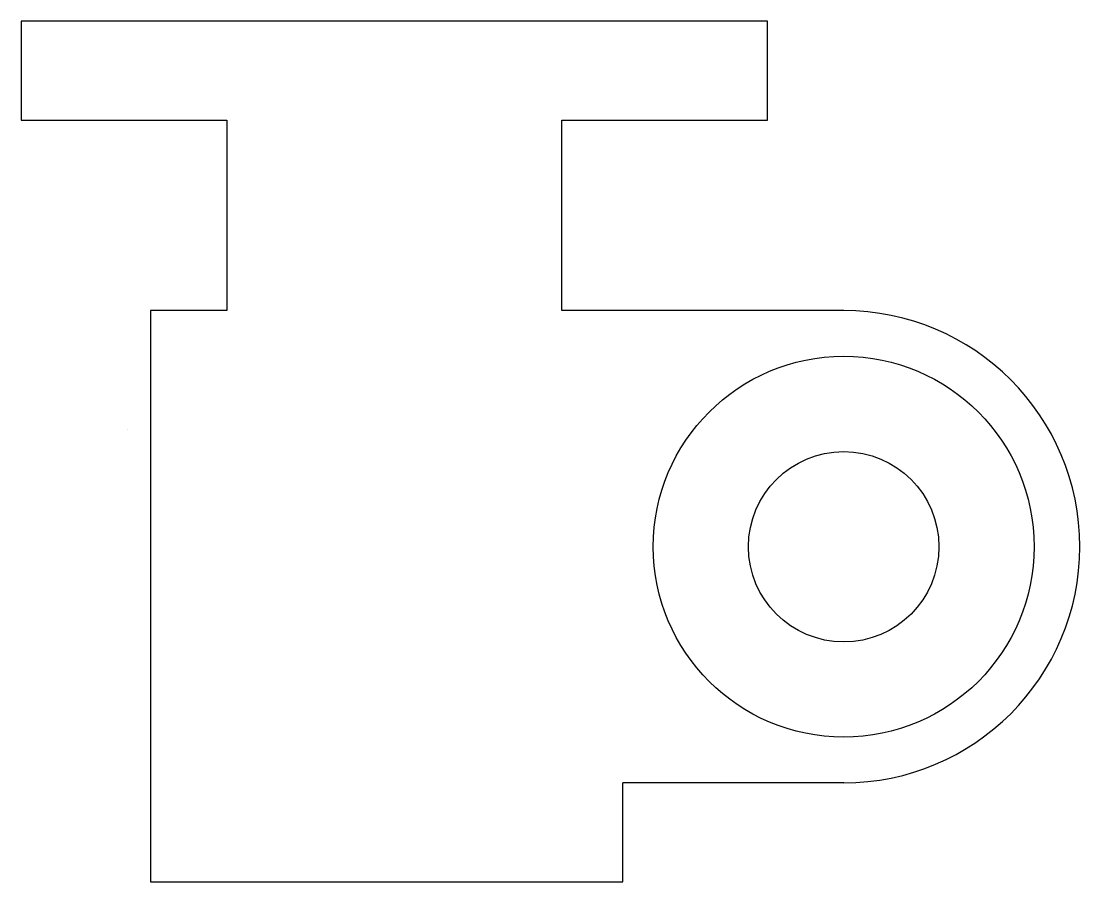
# Model space of a CAD drawing. Header units: inches. Extents: x 349 to 488, y -266 to -153.
import ezdxf

# ---------------------------------------------------------------- set-up
doc = ezdxf.new("R2010")
doc.units = ezdxf.units.IN
doc.header["$MEASUREMENT"] = 0

msp = doc.modelspace()

# ---------------------------------------------------------------- linework, layer by layer
for p, q in [((447.43, -152.64), (349.43, -152.64)), ((349.43, -152.64), (349.43, -165.64)), ((447.43, -165.64), (447.43, -152.64)), ((349.43, -165.64), (376.43, -165.64)), ((376.43, -165.64), (376.43, -190.64)), ((420.43, -190.64), (420.43, -165.64)), ((420.43, -165.64), (447.43, -165.64)), ((376.43, -190.64), (366.43, -190.64)), ((366.43, -190.64), (366.43, -265.64)), ((456.43, -190.64), (420.43, -190.64)), ((457.42, -190.64), (456.43, -190.64)), ((363.39, -206.24), (363.39, -206.24)), ((457.42, -252.64), (428.43, -252.64)), ((428.43, -265.64), (428.43, -252.64)), ((366.43, -265.64), (428.43, -265.64)), ((428.43, -265.64), (428.43, -265.64))]:
    msp.add_line(p, q)
for radius in [25, 12.5]:
    msp.add_circle((457.42, -221.64), radius)
msp.add_arc((457.42, -221.64), 31, 270, 90)

doc.saveas('drawing.dxf')
